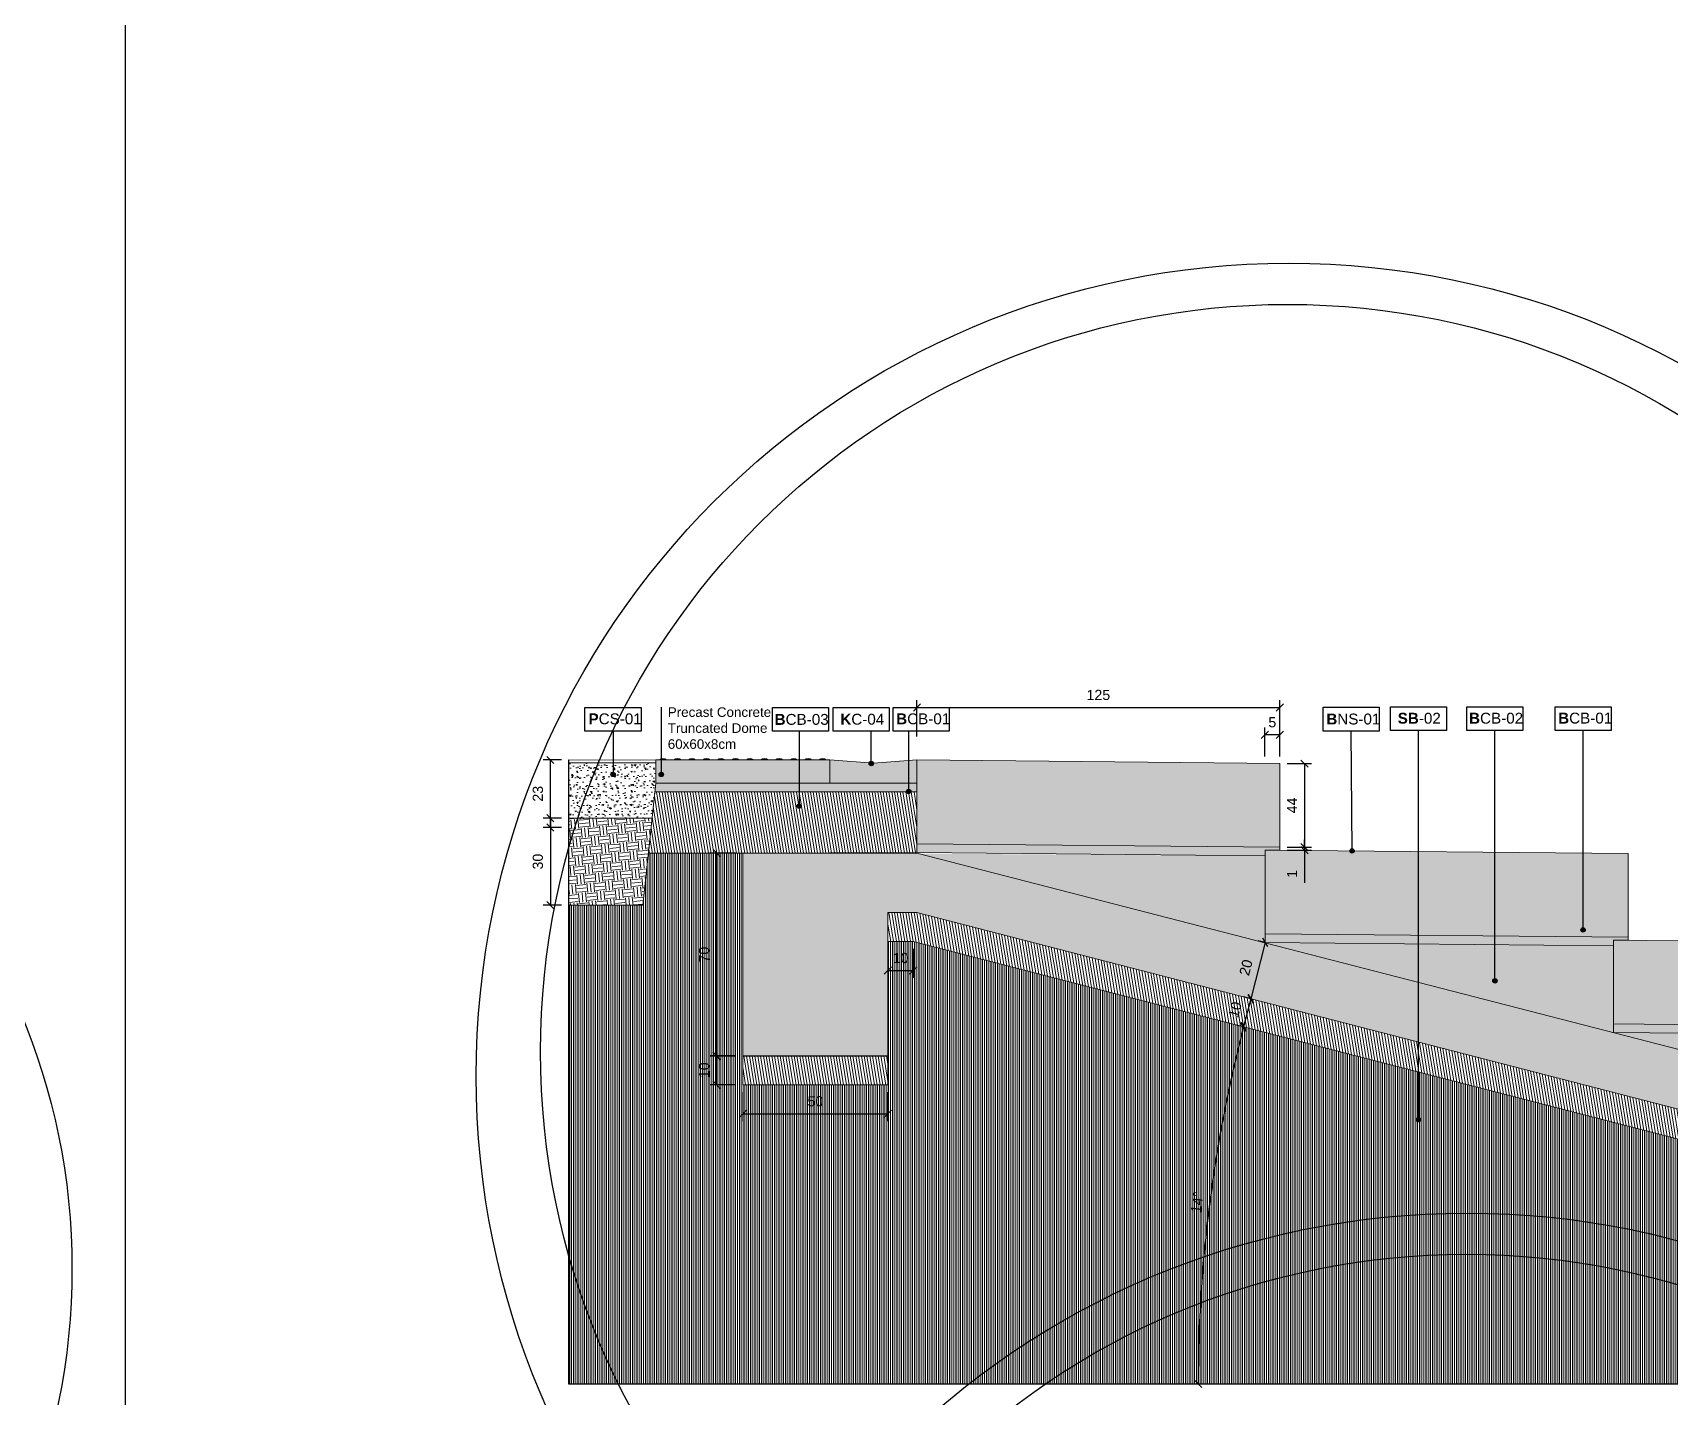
# Model space of a CAD drawing. Header units: metres. Extents: x -325 to 301, y -147 to 149.
# Drawn here: x 71.91 to 77.56, y 48.68 to 53.38 of the extents above; entities that cross this region are included whole.
import ezdxf

# ---------------------------------------------------------------- set-up
doc = ezdxf.new("R2010")
doc.units = ezdxf.units.M
doc.layers.get('Defpoints').update_dxf_attribs({"lineweight": 13})
for name, color, linetype, plot in [('-aux', 50, 'Continuous', False), ('-AUX_MON', 3, 'Continuous', False), ('-AUX_RIM', 2, 'Continuous', False)]:
    doc.layers.add(name, color=color, linetype=linetype, plot=plot)
for name, color, linetype, true_color in [('0-TX-1_25', 7, 'Continuous', 0x3f4f7f), ('3-TR-paviment fort', 7, 'Continuous', 0xd1d1d1), ('EIT_3 TR sorra', 7, 'Continuous', 0xd8ceb0)]:
    doc.layers.add(name, color=color, linetype=linetype, true_color=true_color)
doc.layers.add('03-TR-Paviment_08_Natural Stone Bleachers', color=7, linetype='Continuous', lineweight=5, true_color=0xafad9d)
doc.layers.add('3-TR tot_u', color=7, linetype='Continuous', lineweight=5, true_color=0x787878)
for name, color, linetype, lineweight in [('1-CM', 7, 'Continuous', 0), ('3-TR Formigó', 252, 'Continuous', 0), ('3-TR Seleccionat', 44, 'Continuous', 0), ('3-TR Tot-u', 37, 'Continuous', 0)]:
    doc.layers.add(name, color=color, linetype=linetype, lineweight=lineweight)
for name, color, linetype in [('1-SECCIÓ', 1, 'Continuous'), ('A-KEYPLAN_HATCH', 7, 'Continuous'), ('A_TEXT_2', 7, 'Continuous')]:
    doc.layers.add(name, color=color, linetype=linetype)
doc.styles.get("Standard").update_dxf_attribs({"font": 'arial.ttf'})
doc.dimstyles.new('ISO-25', dxfattribs={"dimtxt": 0.1, "dimasz": 0.1, "dimexe": 0.1, "dimexo": 0.1, "dimgap": 0.1, "dimtad": 1, "dimdec": 0, "dimlfac": 100, "dimzin": 9, "dimtxsty": 'Standard', "dimblk": 'OBLIQUE', "dimcen": 0.1, "dimadec": 0, "dimazin": 0, "dimtfac": 1, "dimtdec": 0, "dimtmove": 0, "dimatfit": 3, "dimldrblk": 'OBLIQUE', "dimfxl": 1, "dimarcsym": 0})

# ---------------------------------------------------------------- blocks, each defined once
blk = doc.blocks.new('hatch keyplan 2')
at = {"layer": 'A-KEYPLAN_HATCH'}
blk.add_lwpolyline([(0, 0.00548), (0.01287, 0.00548), (0.01287, 0), (0, 0)], close=True, dxfattribs=at)
blk = doc.blocks.new('hatch keyplan')
at = {"layer": 'A-KEYPLAN_HATCH'}
blk.add_blockref('hatch keyplan 2', (1.43058, 0.85215), dxfattribs=at)
blk = doc.blocks.new('SB-02')
at = {"layer": 'A-KEYPLAN_HATCH'}
blk.add_blockref('hatch keyplan', (-1.43058, -0.85215), dxfattribs=at)
at = {"layer": 'A_TEXT_2', "insert": (-0.0008, 0.00408), "char_height": 0.0025, "attachment_point": 1}
blk.add_mtext_dynamic_manual_height_columns('\\pi0.00249;{\\fArial|b1|i0|c0|p34;SB}-02', width=0.0145619, gutter_width=0.015, heights=[0], dxfattribs=at)
blk = doc.blocks.new('B-CB02')
at = {"layer": 'A-KEYPLAN_HATCH'}
blk.add_blockref('hatch keyplan', (-1.43058, -0.85215), dxfattribs=at)
at = {"layer": 'A_TEXT_2', "insert": (-0.0008, 0.00409), "char_height": 0.0025, "attachment_point": 1}
blk.add_mtext_dynamic_manual_height_columns('\\pi0.00129;{\\fArial|b1|i0|c0|p34;B}CB-02', width=0.0145619, gutter_width=0.015, heights=[0], dxfattribs=at)
blk = doc.blocks.new('B-CB01')
at = {"layer": 'A-KEYPLAN_HATCH'}
blk.add_blockref('hatch keyplan', (-1.43058, -0.85215), dxfattribs=at)
at = {"layer": 'A_TEXT_2', "insert": (-0.0008, 0.00411), "char_height": 0.0025, "attachment_point": 1}
blk.add_mtext_dynamic_manual_height_columns('\\pi0.00152;{\\fArial|b1|i0|c0|p34;B}CB-01', width=0.0145619, gutter_width=0.015, heights=[0], dxfattribs=at)
blk = doc.blocks.new('_Oblique')
at = {"color": 0, "lineweight": -2}
blk.add_line((-0.5, -0.5), (0.5, 0.5), dxfattribs=at)
blk = doc.blocks.new('*D365')
at = {"layer": '0-TX-1_25', "color": 0, "lineweight": -2, "transparency": 16777216}
for p, q in [((76.1596, 50.8853), (76.1596, 50.9853)), ((76.211, 50.9603), (76.1596, 50.9603)), ((76.211, 50.8858), (76.211, 50.9853))]:
    blk.add_line(p, q, dxfattribs=at)
at = {"layer": 'Defpoints', "color": 0, "transparency": 16777216}
for p in [(76.1596, 50.9603), (76.1596, 50.8603), (76.211, 50.8608)]:
    blk.add_point(p, dxfattribs=at)
at = {"layer": '0-TX-1_25', "color": 0, "lineweight": -2, "transparency": 16777216, "xscale": 0.025, "yscale": 0.025, "zscale": 0.025, "rotation": 180}
blk.add_blockref('_Oblique', (76.1596, 50.9603), dxfattribs=at)
at = {"layer": '0-TX-1_25', "color": 0, "lineweight": -2, "transparency": 16777216, "xscale": 0.025, "yscale": 0.025, "zscale": 0.025}
blk.add_blockref('_Oblique', (76.211, 50.9603), dxfattribs=at)
at = {"layer": '0-TX-1_25', "color": 0, "transparency": 16777216, "insert": (76.1853, 51.0031), "char_height": 0.035, "attachment_point": 5}
blk.add_mtext('5', dxfattribs=at)
blk = doc.blocks.new('*D366')
at = {"layer": '0-TX-1_25', "color": 0, "lineweight": -2, "transparency": 16777216}
for p, q in [((76.236, 50.8608), (76.3209, 50.8608)), ((76.2959, 50.8608), (76.2959, 50.5729)), ((76.236, 50.5729), (76.3209, 50.5729))]:
    blk.add_line(p, q, dxfattribs=at)
at = {"layer": 'Defpoints', "color": 0, "transparency": 16777216}
for p in [(76.211, 50.8608), (76.211, 50.5729), (76.2959, 50.5729)]:
    blk.add_point(p, dxfattribs=at)
at = {"layer": '0-TX-1_25', "color": 0, "lineweight": -2, "transparency": 16777216, "xscale": 0.025, "yscale": 0.025, "zscale": 0.025}
for p, rotation in [((76.2959, 50.8608), 90), ((76.2959, 50.5729), 270)]:
    blk.add_blockref('_Oblique', p, dxfattribs=dict(at, rotation=rotation))
at = {"layer": '0-TX-1_25', "color": 0, "transparency": 16777216, "insert": (76.2534, 50.7168), "char_height": 0.035, "attachment_point": 5, "rotation": 90}
blk.add_mtext('44', dxfattribs=at)
blk = doc.blocks.new('*D367')
at = {"layer": '0-TX-1_25', "color": 0, "lineweight": -2, "transparency": 16777216}
for p, q in [((76.236, 50.5729), (76.3209, 50.5729)), ((76.236, 50.5628), (76.3209, 50.5628)), ((76.2959, 50.5729), (76.2959, 50.5979)), ((76.2959, 50.5729), (76.2959, 50.5628)), ((76.2959, 50.5628), (76.2959, 50.45))]:
    blk.add_line(p, q, dxfattribs=at)
at = {"layer": 'Defpoints', "color": 0, "transparency": 16777216}
for p in [(76.211, 50.5729), (76.211, 50.5628), (76.2959, 50.5628)]:
    blk.add_point(p, dxfattribs=at)
at = {"layer": '0-TX-1_25', "color": 0, "lineweight": -2, "transparency": 16777216, "xscale": 0.025, "yscale": 0.025, "zscale": 0.025}
for p, rotation in [((76.2959, 50.5729), 270), ((76.2959, 50.5628), 90)]:
    blk.add_blockref('_Oblique', p, dxfattribs=dict(at, rotation=rotation))
at = {"layer": '0-TX-1_25', "color": 0, "transparency": 16777216, "insert": (76.2534, 50.4814), "char_height": 0.035, "attachment_point": 5, "rotation": 90}
blk.add_mtext('1', dxfattribs=at)
blk = doc.blocks.new('POINT')
at = {"layer": '0-TX-1_25'}
h = blk.add_hatch(dxfattribs=at)
h.set_pattern_fill('ANGLE', color=256)
h.set_pattern_definition([(0, (-83.747, -12.726), (0, 6.985), [5.08, -1.905]), (90, (-83.747, -12.726), (-6.985, 4e-16), [5.08, -1.905])])
edge = h.paths.add_edge_path()
edge.add_arc((0, 0), 0.0075, 0, 360)
h = blk.add_hatch(color=256, dxfattribs=at)
h.dxf.hatch_style = 1
edge = h.paths.add_edge_path()
edge.add_arc((0, 0), 0.0075, 0, 360)
blk.add_circle((0, 0), 0.0075, dxfattribs=at)
blk = doc.blocks.new('B01')
at = {"layer": 'A-KEYPLAN_HATCH'}
blk.add_blockref('hatch keyplan', (-1.42958, -0.85215), dxfattribs=at)
at = {"layer": 'A_TEXT_2', "insert": (0.0002, 0.00402), "char_height": 0.0025, "attachment_point": 1}
blk.add_mtext_dynamic_manual_height_columns('\\pi0.00152;{\\fArial|b1|i0|c0|p34;B}NS-01', width=0.0145619, gutter_width=0.015, heights=[0], dxfattribs=at)
blk = doc.blocks.new('*D1780')
at = {"layer": '0-TX-1_25', "color": 0, "lineweight": -2, "transparency": 16777216}
for p, q in [((74.9611, 50.9544), (74.9611, 51.0794)), ((76.211, 50.9544), (76.211, 51.0794)), ((74.9611, 51.0544), (76.211, 51.0544))]:
    blk.add_line(p, q, dxfattribs=at)
at = {"layer": 'Defpoints', "color": 0, "transparency": 16777216}
for p in [(76.211, 51.0544), (74.9611, 50.8734), (76.211, 50.8608)]:
    blk.add_point(p, dxfattribs=at)
at = {"layer": '0-TX-1_25', "color": 0, "lineweight": -2, "transparency": 16777216, "xscale": 0.025, "yscale": 0.025, "zscale": 0.025, "rotation": 180}
blk.add_blockref('_Oblique', (74.9611, 51.0544), dxfattribs=at)
at = {"layer": '0-TX-1_25', "color": 0, "lineweight": -2, "transparency": 16777216, "xscale": 0.025, "yscale": 0.025, "zscale": 0.025}
blk.add_blockref('_Oblique', (76.211, 51.0544), dxfattribs=at)
at = {"layer": '0-TX-1_25', "color": 0, "transparency": 16777216, "insert": (75.586, 51.0972), "char_height": 0.035, "attachment_point": 5}
blk.add_mtext('125', dxfattribs=at)
blk = doc.blocks.new('K03')
at = {"layer": 'A-KEYPLAN_HATCH'}
blk.add_blockref('hatch keyplan', (-1.43058, -0.85215), dxfattribs=at)
at = {"layer": 'A_TEXT_2', "insert": (-0.0008, 0.00402), "char_height": 0.0025, "attachment_point": 1}
blk.add_mtext_dynamic_manual_height_columns('\\pi0.00245;{\\fArial|b1|i0|c0|p34;K}C-04', width=0.0145619, gutter_width=0.015, heights=[0], dxfattribs=at)
blk = doc.blocks.new('B-CB03')
at = {"layer": 'A-KEYPLAN_HATCH'}
blk.add_blockref('hatch keyplan', (-1.43058, -0.85215), dxfattribs=at)
at = {"layer": 'A_TEXT_2', "insert": (-0.0008, 0.00398), "char_height": 0.0025, "attachment_point": 1}
blk.add_mtext_dynamic_manual_height_columns('\\pi0.00128;{\\fArial|b1|i0|c0|p34;B}CB-03', width=0.0145619, gutter_width=0.015, heights=[0], dxfattribs=at)
blk = doc.blocks.new('PCS01')
at = {"layer": 'A-KEYPLAN_HATCH'}
blk.add_blockref('hatch keyplan', (-1.42958, -0.85215), dxfattribs=at)
at = {"layer": 'A_TEXT_2', "insert": (0.0002, 0.00411), "char_height": 0.0025, "attachment_point": 1}
blk.add_mtext_dynamic_manual_height_columns('\\pi0.00161;{\\fArial|b1|i0|c0|p34;P}CS-01', width=0.0145619, gutter_width=0.015, heights=[0], dxfattribs=at)
blk = doc.blocks.new('*U1805')
at = {"layer": '3-TR-paviment fort'}
blk.add_hatch(color=256, dxfattribs=at).paths.add_polyline_path([(0.025, 0), (0.05, 0, 0.4)])
blk.add_lwpolyline([(0.025, 0), (0.05, 0)])
blk.add_arc((0.0375, -0.013125), 0.018125, 46.397181, 133.602819)
blk = doc.blocks.new('*U1806')
at = {"color": 0, "linetype": 'ByBlock', "lineweight": -2, "transparency": 16777216}
for p in [(0, 0.08), (0.05, 0.08), (0.1, 0.08), (0.15, 0.08), (0.2, 0.08), (0.25, 0.08), (0.3, 0.08), (0.35, 0.08), (0.4, 0.08), (0.45, 0.08), (0.5, 0.08), (0.55, 0.08)]:
    blk.add_blockref('*U1805', p, dxfattribs=at)
blk = doc.blocks.new('Warning Surface 600x600x80')
at = {"layer": '3-TR-paviment fort'}
blk.add_hatch(color=256, dxfattribs=at).paths.add_polyline_path([(0, 0.08), (0.6, 0.08), (0.6, 0), (0.0002, 0.0006)])
blk.add_lwpolyline([(0, 0.08), (0.6, 0.08)])
at = {"layer": '1-CM'}
blk.add_lwpolyline([(0.6, 0.08), (0, 0.08), (0, 0), (0.6, 0)], close=True, dxfattribs=at)
blk.add_blockref('*U1806', (-0.0125, 0))
blk = doc.blocks.new('*D1807')
at = {"layer": '0-TX-1_25', "color": 0, "lineweight": -2, "transparency": 16777216}
for p, q in [((73.7362, 50.8734), (73.673, 50.8734)), ((73.698, 50.6409), (73.698, 50.8734)), ((73.7361, 50.6409), (73.673, 50.6409))]:
    blk.add_line(p, q, dxfattribs=at)
at = {"layer": 'Defpoints', "color": 0, "transparency": 16777216}
for p in [(73.698, 50.8734), (73.7612, 50.8734), (73.7611, 50.6409)]:
    blk.add_point(p, dxfattribs=at)
at = {"layer": '0-TX-1_25', "color": 0, "lineweight": -2, "transparency": 16777216, "xscale": 0.025, "yscale": 0.025, "zscale": 0.025}
for p, rotation in [((73.698, 50.8734), 90), ((73.698, 50.6409), 270)]:
    blk.add_blockref('_Oblique', p, dxfattribs=dict(at, rotation=rotation))
at = {"layer": '0-TX-1_25', "color": 0, "transparency": 16777216, "insert": (73.6551, 50.7571), "char_height": 0.035, "attachment_point": 5, "rotation": 90}
blk.add_mtext('23', dxfattribs=at)
blk = doc.blocks.new('*D1808')
at = {"layer": '0-TX-1_25', "color": 0, "lineweight": -2, "transparency": 16777216}
for p, q in [((73.7361, 50.6734), (73.673, 50.6734)), ((73.698, 50.6734), (73.698, 50.3734)), ((73.7361, 50.3734), (73.673, 50.3734))]:
    blk.add_line(p, q, dxfattribs=at)
at = {"layer": 'Defpoints', "color": 0, "transparency": 16777216}
for p in [(73.7611, 50.6734), (73.698, 50.3734), (73.7611, 50.3734)]:
    blk.add_point(p, dxfattribs=at)
at = {"layer": '0-TX-1_25', "color": 0, "lineweight": -2, "transparency": 16777216, "xscale": 0.025, "yscale": 0.025, "zscale": 0.025}
for p, rotation in [((73.698, 50.6734), 90), ((73.698, 50.3734), 270)]:
    blk.add_blockref('_Oblique', p, dxfattribs=dict(at, rotation=rotation))
at = {"layer": '0-TX-1_25', "color": 0, "transparency": 16777216, "insert": (73.6551, 50.5234), "char_height": 0.035, "attachment_point": 5, "rotation": 90}
blk.add_mtext('30', dxfattribs=at)
blk = doc.blocks.new('*D2921')
at = {"layer": '0-TX-1_25', "color": 0, "lineweight": -2, "transparency": 16777216}
for p, q in [((74.3361, 50.553), (74.246, 50.553)), ((74.271, 50.553), (74.271, 49.853)), ((74.3361, 49.853), (74.246, 49.853))]:
    blk.add_line(p, q, dxfattribs=at)
at = {"layer": 'Defpoints', "color": 0, "transparency": 16777216}
for p in [(74.3611, 50.553), (74.271, 49.853), (74.3611, 49.853)]:
    blk.add_point(p, dxfattribs=at)
at = {"layer": '0-TX-1_25', "color": 0, "lineweight": -2, "transparency": 16777216, "xscale": 0.025, "yscale": 0.025, "zscale": 0.025}
for p, rotation in [((74.271, 50.553), 90), ((74.271, 49.853), 270)]:
    blk.add_blockref('_Oblique', p, dxfattribs=dict(at, rotation=rotation))
at = {"layer": '0-TX-1_25', "color": 0, "transparency": 16777216, "insert": (74.2281, 50.203), "char_height": 0.035, "attachment_point": 5, "rotation": 90}
blk.add_mtext('70', dxfattribs=at)
blk = doc.blocks.new('*D2922')
at = {"layer": '0-TX-1_25', "color": 0, "lineweight": -2, "transparency": 16777216}
for p, q in [((74.3361, 49.8548), (74.246, 49.8548)), ((74.271, 49.8548), (74.271, 49.7548)), ((74.3361, 49.7548), (74.246, 49.7548))]:
    blk.add_line(p, q, dxfattribs=at)
at = {"layer": 'Defpoints', "color": 0, "transparency": 16777216}
for p in [(74.3611, 49.8548), (74.271, 49.7548), (74.3611, 49.7548)]:
    blk.add_point(p, dxfattribs=at)
at = {"layer": '0-TX-1_25', "color": 0, "lineweight": -2, "transparency": 16777216, "xscale": 0.025, "yscale": 0.025, "zscale": 0.025}
for p, rotation in [((74.271, 49.8548), 90), ((74.271, 49.7548), 270)]:
    blk.add_blockref('_Oblique', p, dxfattribs=dict(at, rotation=rotation))
at = {"layer": '0-TX-1_25', "color": 0, "transparency": 16777216, "insert": (74.2281, 49.8048), "char_height": 0.035, "attachment_point": 5, "rotation": 90}
blk.add_mtext('10', dxfattribs=at)
blk = doc.blocks.new('*D2923')
at = {"layer": '0-TX-1_25', "color": 0, "lineweight": -2, "transparency": 16777216}
for p, q in [((74.3611, 49.7298), (74.3611, 49.6298)), ((74.8611, 49.7298), (74.8611, 49.6298)), ((74.3611, 49.6548), (74.8611, 49.6548))]:
    blk.add_line(p, q, dxfattribs=at)
at = {"layer": 'Defpoints', "color": 0, "transparency": 16777216}
for p in [(74.3611, 49.7548), (74.8611, 49.7548), (74.8611, 49.6548)]:
    blk.add_point(p, dxfattribs=at)
at = {"layer": '0-TX-1_25', "color": 0, "lineweight": -2, "transparency": 16777216, "xscale": 0.025, "yscale": 0.025, "zscale": 0.025, "rotation": 180}
blk.add_blockref('_Oblique', (74.3611, 49.6548), dxfattribs=at)
at = {"layer": '0-TX-1_25', "color": 0, "lineweight": -2, "transparency": 16777216, "xscale": 0.025, "yscale": 0.025, "zscale": 0.025}
blk.add_blockref('_Oblique', (74.8611, 49.6548), dxfattribs=at)
at = {"layer": '0-TX-1_25', "color": 0, "transparency": 16777216, "insert": (74.6111, 49.6977), "char_height": 0.035, "attachment_point": 5}
blk.add_mtext('50', dxfattribs=at)
blk = doc.blocks.new('*D2924')
at = {"layer": '0-TX-1_25', "color": 0, "lineweight": -2, "transparency": 16777216}
for p, q in [((74.8611, 50.223), (74.8611, 50.1233)), ((74.9484, 50.223), (74.9484, 50.1233)), ((74.8611, 50.1483), (74.9484, 50.1483))]:
    blk.add_line(p, q, dxfattribs=at)
at = {"layer": 'Defpoints', "color": 0, "transparency": 16777216}
for p in [(74.8611, 50.248), (74.9484, 50.248), (74.9484, 50.1483)]:
    blk.add_point(p, dxfattribs=at)
at = {"layer": '0-TX-1_25', "color": 0, "lineweight": -2, "transparency": 16777216, "xscale": 0.025, "yscale": 0.025, "zscale": 0.025, "rotation": 180}
blk.add_blockref('_Oblique', (74.8611, 50.1483), dxfattribs=at)
at = {"layer": '0-TX-1_25', "color": 0, "lineweight": -2, "transparency": 16777216, "xscale": 0.025, "yscale": 0.025, "zscale": 0.025}
blk.add_blockref('_Oblique', (74.9484, 50.1483), dxfattribs=at)
at = {"layer": '0-TX-1_25', "color": 0, "transparency": 16777216, "insert": (74.9047, 50.1912), "char_height": 0.035, "attachment_point": 5}
blk.add_mtext('10', dxfattribs=at)
blk = doc.blocks.new('*D2925')
at = {"layer": '0-TX-1_25', "color": 0, "lineweight": -2, "transparency": 16777216}
for p, q in [((76.1611, 50.2446), (76.1111, 50.0509)), ((76.1611, 50.2446), (76.1369, 50.2508)), ((76.1111, 50.0509), (76.0869, 50.0572))]:
    blk.add_line(p, q, dxfattribs=at)
at = {"layer": 'Defpoints', "color": 0, "transparency": 16777216}
for p in [(76.1611, 50.2446), (76.1111, 50.0509), (76.1111, 50.0509)]:
    blk.add_point(p, dxfattribs=at)
at = {"layer": '0-TX-1_25', "color": 0, "lineweight": -2, "transparency": 16777216, "xscale": 0.025, "yscale": 0.025, "zscale": 0.025}
for p, rotation in [((76.1611, 50.2446), 75.51320221537419), ((76.1111, 50.0509), 255.5132022153742)]:
    blk.add_blockref('_Oblique', p, dxfattribs=dict(at, rotation=rotation))
at = {"layer": '0-TX-1_25', "color": 0, "transparency": 16777216, "insert": (76.0946, 50.1585), "char_height": 0.035, "attachment_point": 5, "rotation": 75.5132}
blk.add_mtext('20', dxfattribs=at)
blk = doc.blocks.new('*D2926')
at = {"layer": '0-TX-1_25', "color": 0, "lineweight": -2, "transparency": 16777216}
for p, q in [((76.1111, 50.0509), (76.0861, 49.9541)), ((76.1111, 50.0509), (76.0869, 50.0572)), ((76.0861, 49.9541), (76.0619, 49.9603))]:
    blk.add_line(p, q, dxfattribs=at)
at = {"layer": 'Defpoints', "color": 0, "transparency": 16777216}
for p in [(76.1111, 50.0509), (76.0861, 49.9541), (76.0861, 49.9541)]:
    blk.add_point(p, dxfattribs=at)
at = {"layer": '0-TX-1_25', "color": 0, "lineweight": -2, "transparency": 16777216, "xscale": 0.025, "yscale": 0.025, "zscale": 0.025}
for p, rotation in [((76.1111, 50.0509), 75.51320221538192), ((76.0861, 49.9541), 255.5132022153819)]:
    blk.add_blockref('_Oblique', p, dxfattribs=dict(at, rotation=rotation))
at = {"layer": '0-TX-1_25', "color": 0, "transparency": 16777216, "insert": (76.0571, 50.0132), "char_height": 0.035, "attachment_point": 5, "rotation": 75.5132}
blk.add_mtext('10', dxfattribs=at)
blk = doc.blocks.new('*D2927')
at = {"layer": '0-TX-1_25', "color": 0, "lineweight": -2, "transparency": 16777216}
blk.add_arc((80.8425, 48.7252), 4.9126, 165.5132, 180, dxfattribs=at)
at = {"layer": 'Defpoints', "color": 0, "transparency": 16777216}
for p in [(74.9484, 50.248), (75.9995, 49.5493), (78.4111, 49.3534), (73.7611, 48.7252), (80.7611, 48.7252)]:
    blk.add_point(p, dxfattribs=at)
at = {"layer": '0-TX-1_25', "color": 0, "lineweight": -2, "transparency": 16777216, "xscale": 0.025, "yscale": 0.025, "zscale": 0.025}
for p, rotation in [((76.0861, 49.9541), 75.51320221537321), ((75.9299, 48.7252), 270)]:
    blk.add_blockref('_Oblique', p, dxfattribs=dict(at, rotation=rotation))
at = {"layer": '0-TX-1_25', "color": 0, "transparency": 16777216, "insert": (75.9268, 49.3499), "char_height": 0.035, "attachment_point": 5, "rotation": 82.7566}
blk.add_mtext('14°', dxfattribs=at)

msp = doc.modelspace()

# ---------------------------------------------------------------- hatches: boundary and pattern name
at = {"layer": '03-TR-Paviment_08_Natural Stone Bleachers'}
h = msp.add_hatch(dxfattribs=at)
h.set_pattern_fill('DASH', color=256, scale=0.002611, angle=232.4264, style=0, double=1)
h.set_pattern_definition([(232.4264096, (-78.035749, -72.714532), (0.00151523477, -0.01162470696), [0.0082894435, -0.0082894435])])
h.paths.add_polyline_path([(74.9611, 50.8734), (74.9611, 50.5846), (76.2111, 50.5726), (76.211, 50.8608)])
h = msp.add_hatch(dxfattribs=at)
h.set_pattern_fill('DASH', color=256, scale=0.002611, angle=232.4264, style=0, double=1)
h.set_pattern_definition([(232.4264096, (-76.835753, -73.024573), (0.00151523477, -0.01162470696), [0.0082894435, -0.0082894435])])
h.paths.add_polyline_path([(76.1611, 50.5633), (76.1611, 50.2746), (77.4111, 50.2626), (77.411, 50.5508)])
h = msp.add_hatch(dxfattribs=at)
h.set_pattern_fill('DASH', color=256, scale=0.002611, angle=232.4264, style=0, double=1)
h.set_pattern_definition([(232.4264096, (-75.635757, -73.334614), (0.00151523477, -0.01162470696), [0.0082894435, -0.0082894435])])
h.paths.add_polyline_path([(77.3611, 50.2533), (77.3611, 49.9645), (78.6111, 49.9525), (78.611, 50.2407)])
at = {"layer": '3-TR Formigó'}
h = msp.add_hatch(dxfattribs=at)
h.set_pattern_fill('ANSI31', color=256, scale=0.003, angle=234.1752)
h.set_pattern_definition([(279.175244, (0, 0.3), (0.00940313, 0.0015188056), [])])
h.paths.add_polyline_path([(74.9611, 50.7634), (74.0579, 50.7634), (74.0355, 50.551), (74.9611, 50.5531)])
h = msp.add_hatch(dxfattribs=at)
h.set_pattern_fill('ANSI31', color=256, scale=0.003, angle=234.1752)
h.set_pattern_definition([(279.175244, (-134.100924, 6.377847), (0.00940313004, 0.0015188056), [])])
h.paths.add_polyline_path([(78.4111, 49.4567), (74.9611, 50.348), (74.8611, 50.348), (74.8611, 50.248), (74.9484, 50.248), (78.4111, 49.3534)])
h = msp.add_hatch(dxfattribs=at)
h.set_pattern_fill('ANSI31', color=256, scale=0.003, angle=234.1752)
h.set_pattern_definition([(279.175244, (-134.600924, 5.884655), (0.00940313004, 0.0015188056), [])])
h.paths.add_polyline_path([(74.8611, 49.8548), (74.3611, 49.8548), (74.3611, 49.7548), (74.8611, 49.7548)])
at = {"layer": '3-TR Seleccionat'}
h = msp.add_hatch(dxfattribs=at)
h.set_pattern_fill('ANSI31', color=256, scale=0.002, angle=45)
h.set_pattern_definition([(90, (0.365331, 0.2281664), (-0.00635, 0), [])])
h.paths.add_polyline_path([(74.9484, 50.248), (74.8611, 50.248), (74.8611, 49.7548), (74.3611, 49.7548), (74.3611, 50.553), (74.0357, 50.553), (74.0166, 50.3734), (73.7628, 50.3734), (73.7611, 48.7252), (80.7611, 48.7252), (80.7611, 49.5737), (79.5378, 49.5737), (79.534, 49.6124), (78.9111, 49.6124), (78.9121, 48.8131), (78.4111, 48.8116), (78.4111, 49.3534)])
at = {"layer": '3-TR Tot-u'}
h = msp.add_hatch(dxfattribs=at)
h.set_pattern_fill('EARTH', color=256, scale=0.005, angle=-84.0741)
h.set_pattern_definition([(275.925852, (-33.366064, 19.085344), (0.034858251, -0.028302426), [0.03175, -0.03175]), (275.925852, (-33.35422, 19.086573), (0.034858251, -0.028302426), [0.03175, -0.03175]), (275.925852, (-33.34238, 19.087802), (0.034858251, -0.028302426), [0.03175, -0.03175]), (5.925852, (-33.33802, 19.084264), (0.028302426, 0.034858251), [0.03175, -0.03175]), (5.925852, (-33.336792, 19.07242), (0.028302426, 0.034858251), [0.03175, -0.03175]), (5.925852, (-33.335563, 19.06058), (0.028302426, 0.034858251), [0.03175, -0.03175])])
h.paths.add_polyline_path([(74.0168, 50.3734), (74.0484, 50.6734), (73.7611, 50.6734), (73.7628, 50.3734)])
at = {"layer": '3-TR tot_u'}
h = msp.add_hatch(dxfattribs=at)
h.set_pattern_fill('AR-CONC', color=256, scale=0.00025, angle=92.9928)
h.set_pattern_definition([(142.992814, (-33.420724, 19.085344), (0.001601339, 0.045692094), [0.0047625, -0.0523875]), (87.992814, (-33.420724, 19.085344), (-0.047239044, -0.011292642), [0.00381, -0.041910146]), (193.44426, (-33.42059, 19.08915), (-0.045637704, 0.034399452), [0.004047502, -0.044522561]), (139.177014, (-33.433407, 19.08468), (0.00695794, 0.068226093), [0.00714375, -0.07858125]), (189.62837, (-33.43283, 19.090366), (-0.064870924, 0.05604051), [0.006071256, -0.0667839]), (84.176966, (-33.43341, 19.08468), (-0.064870924, 0.05604051), [0.00571499, -0.062864933]), (113.992814, (-33.430568, 19.091188), (0.023552455, 0.039186736), [0.0047625, -0.0523875]), (58.992814, (-33.43057, 19.091188), (-0.04679087, 0.013025288), [0.00381, -0.04191]), (164.44426, (-33.428605, 19.094453), (-0.023238414, 0.052212023), [0.004047502, -0.044522484]), (130.492814, (-33.420724, 19.085344), (-0.021150243, -0.000332572), [0, -0.041402, 0, -0.042545, 0, -0.04206875]), (100.492814, (-33.420724, 19.085344), (-0.02588316, 0.0153745068), [0, -0.024257, 0, -0.0404495, 0, -0.01603375]), (60.492814, (-33.419985, 19.071202), (-0.0003395879, 0.033926191), [0, -0.015875, 0, -0.04953, 0, -0.0657225]), (50.492814, (-33.419654, 19.06486), (-0.0082814355, 0.036649903), [0, -0.0206375, 0, -0.032893, 0, -0.0466725])])
h.paths.add_polyline_path([(73.7611, 50.8634), (73.7628, 50.6734), (74.0484, 50.6734), (74.0611, 50.7934), (74.0611, 50.8632)])
h = msp.add_hatch(dxfattribs=at)
h.set_pattern_fill('AR-CONC', color=256, scale=9e-05, angle=89.1201)
h.set_pattern_definition([(139.120136, (-9.212815, 29.637564), (0.0016861337, 0.0163726586), [0.0017145, -0.0188595]), (84.120136, (-9.212815, 29.637564), (-0.0172417962, -0.002907487), [0.0013716, -0.0150876526]), (189.57158, (-9.212674, 29.638929), (-0.0155556617, 0.0134651714), [0.0014571008, -0.016028122]), (135.304336, (-9.217386, 29.637635), (0.0041580035, 0.024336133), [0.00257175, -0.02828925]), (185.755694, (-9.21704, 29.639663), (-0.021937625, 0.021705804), [0.002185652, -0.024042205]), (80.304287, (-9.217386, 29.637635), (-0.021937625, 0.021705804), [0.002057397, -0.022631376]), (110.120136, (-9.216208, 29.639903), (0.0094123187, 0.0135023525), [0.0017145, -0.0188595]), (55.120136, (-9.216208, 29.639903), (-0.01648955, 0.0058160805), [0.0013716, -0.0150876]), (160.57158, (-9.215424, 29.641028), (-0.0070772314, 0.019318433), [0.0014571008, -0.0160280944]), (126.620136, (-9.212815, 29.6375644), (-0.00760478767, 0.00039479935), [0, -0.01490472, 0, -0.0153162, 0, -0.01514475]), (96.620136, (-9.212815, 29.6375644), (-0.0089228417, 0.0061515134), [0, -0.00873252, 0, -0.01456182, 0, -0.00577215]), (56.620136, (-9.212893, 29.632467), (0.0007029168, 0.0121937974), [0, -0.005715, 0, -0.0178308, 0, -0.0236601]), (46.620136, (-9.212928, 29.630182), (-0.002083395, 0.0133651946), [0, -0.0074295, 0, -0.01184148, 0, -0.0168021])])
h.paths.add_polyline_path([(74.9611, 50.7634), (74.9611, 50.7934), (74.0611, 50.7934), (74.0579, 50.7634)])
h = msp.add_hatch(dxfattribs=at)
h.set_pattern_fill('AR-CONC', color=256, scale=0.00025, angle=90.2657)
h.set_pattern_definition([(75.8232515, (-654.35752, 141.582234), (0.0427337736, 0.0162528873), [0.0047625, -0.0523875]), (20.8232515, (-654.35752, 141.582234), (-0.0287369414, 0.039156599), [0.00381, -0.041910146]), (126.274696, (-654.35396, 141.58359), (0.013996833, 0.0554094846), [0.0040475022, -0.0445225611]), (72.0074515, (-654.363053, 141.593666), (0.0655807845, 0.0200592483), [0.00714375, -0.07858125]), (122.458809, (-654.35759, 141.59534), (0.0264798784, 0.0815327644), [0.006071256, -0.066783902]), (17.007403, (-654.36305, 141.593666), (0.0264798784, 0.0815327644), [0.005714992, -0.062864933]), (46.8232515, (-654.355954, 141.593574), (0.0452552119, -0.0065026301), [0.0047625, -0.0523875]), (351.8232515, (-654.355954, 141.593574), (-0.0061502535, 0.04817902), [0.00381, -0.04191]), (97.2746965, (-654.352183, 141.593032), (0.0391049582, 0.0416763902), [0.0040475022, -0.0445224844]), (63.3232515, (-654.357521, 141.582234), (-0.00851292277, 0.01936423314), [0, -0.041402, 0, -0.042545, 0, -0.04206875]), (33.3232515, (-654.357521, 141.582234), (0.0041272223, 0.02982078915), [0, -0.024257, 0, -0.0404495, 0, -0.01603375]), (353.3232515, (-654.370268, 141.576066), (0.031136555, 0.0134765238), [0, -0.015875, 0, -0.04953, 0, -0.0657225]), (343.3232515, (-654.375984, 141.5733), (0.030565405, 0.0218529991), [0, -0.0206375, 0, -0.032893, 0, -0.0466725])])
h.paths.add_polyline_path([(74.3611, 49.8548), (74.8611, 49.8548), (74.8611, 50.348), (74.9611, 50.348), (78.4111, 49.4567), (78.4111, 48.9124), (78.9111, 48.9124), (78.9111, 49.6124), (78.6111, 49.61), (78.6111, 49.9237), (77.3611, 49.9345), (77.3611, 50.2533), (76.1611, 50.2647), (76.161, 50.5431), (74.3611, 50.5548)])
at = {"layer": '3-TR-paviment fort'}
msp.add_hatch(color=256, dxfattribs=at).paths.add_polyline_path([(74.9611, 50.8734), (74.9611, 50.7934), (74.6611, 50.7935), (74.6611, 50.8734), (74.8118, 50.8623)])
at = {"layer": 'EIT_3 TR sorra'}
h = msp.add_hatch(dxfattribs=at)
h.set_pattern_fill('ANSI36', color=256, scale=0.002552, angle=-1.141, style=0, double=1)
h.set_pattern_definition([(43.85896, (72.323854, 54.626067), (0.004609074, 0.015664162), [0.020252618, -0.004050524, 0, -0.004050524])])
h.paths.add_polyline_path([(74.9611, 50.5848), (74.9611, 50.5548), (76.161, 50.5431), (76.161, 50.5633), (76.211, 50.5628), (76.211, 50.5729)])
h = msp.add_hatch(dxfattribs=at)
h.set_pattern_fill('ANSI36', color=256, scale=0.002552, angle=-1.141, style=0, double=1)
h.set_pattern_definition([(43.85896, (73.523857, 54.315779), (0.004609074, 0.015664162), [0.020252618, -0.004050524, 0, -0.004050524])])
h.paths.add_polyline_path([(76.1611, 50.2746), (76.1611, 50.2446), (77.361, 50.2328), (77.361, 50.253), (77.411, 50.2526), (77.411, 50.2626)])
h = msp.add_hatch(dxfattribs=at)
h.set_pattern_fill('ANSI36', color=256, scale=0.002552, angle=-1.141, style=0, double=1)
h.set_pattern_definition([(43.85896, (74.773829, 54.0057366), (0.004609074, 0.015664162), [0.020252618, -0.004050524, 0, -0.004050524])])
h.paths.add_polyline_path([(77.3611, 49.9645), (77.3612, 49.9345), (78.6109, 49.9237), (78.6111, 49.9525)])

# ---------------------------------------------------------------- linework, layer by layer
at = {"layer": '-aux'}
for points in [[(72.2345, 3.4567), (72.2345, 133.4567)], [(73.7611, 48.7252), (80.7611, 48.7252)]]:
    msp.add_lwpolyline(points, dxfattribs=at)
at = {"layer": '-AUX_MON'}
for centre, radius in [((69.7749, 49.1213), 2.2751), ((76.8569, 46.5135), 2.7993), ((76.8531, 46.5976), 2.5735)]:
    msp.add_circle(centre, radius, dxfattribs=at)
at = {"layer": '-AUX_RIM'}
for centre, radius in [((76.2419, 49.7848), 2.7993), ((76.238, 49.8689), 2.5735)]:
    msp.add_circle(centre, radius, dxfattribs=at)
at = {"layer": '0-TX-1_25'}
for points in [[(74.0802, 51.0557), (74.0802, 50.8235)], [(73.914, 50.9722), (73.914, 50.8235)], [(74.5549, 50.9722), (74.5549, 50.7146)], [(74.8037, 50.8612), (74.8037, 50.9722)], [(74.9329, 50.7651), (74.9329, 50.9722)], [(76.4601, 50.5603), (76.4572, 50.9729)], [(76.6885, 49.6343), (76.6885, 50.9741)], [(76.9524, 50.1127), (76.9524, 50.9741)], [(77.2559, 50.2879), (77.2559, 50.9741)]]:
    msp.add_lwpolyline(points, dxfattribs=at)
at = {"layer": '1-CM'}
msp.add_line((78.6111, 49.9525), (77.3611, 49.9645), dxfattribs=at)
for points in [[(74.0611, 50.8732), (73.7611, 50.8734)], [(74.0611, 50.8632), (73.7611, 50.8634)], [(74.6611, 50.8734), (74.8118, 50.8623), (74.9611, 50.8734)], [(74.0168, 50.3734), (74.0611, 50.7934)], [(74.9611, 50.7934), (74.0611, 50.7934)], [(74.9611, 50.7634), (74.0579, 50.7634)], [(74.0484, 50.6734), (73.7611, 50.6734)], [(74.3611, 50.553), (74.0357, 50.553)], [(74.9611, 50.5548), (74.3611, 50.553), (74.3611, 49.8548), (74.8611, 49.8548), (74.8611, 50.348), (74.9611, 50.348)], [(74.9611, 50.553), (74.3611, 50.553), (74.3611, 49.853), (74.8611, 49.853), (74.8611, 50.348), (74.9611, 50.348)], [(74.0168, 50.3734), (73.7628, 50.3734)], [(78.4111, 49.4567), (74.9611, 50.348)], [(74.8611, 50.248), (74.9484, 50.248), (78.4111, 49.3534)], [(77.3611, 49.9645), (77.3611, 49.9345), (78.6111, 49.9237), (78.6111, 49.9525)], [(74.3611, 49.8548), (74.3611, 49.7548), (74.8611, 49.7548), (74.8611, 49.8548)]]:
    msp.add_lwpolyline(points, dxfattribs=at)
for points in [[(74.9611, 50.8734), (74.9611, 50.7934), (74.6611, 50.7935), (74.6611, 50.8734), (74.8118, 50.8623)], [(74.9611, 50.8734), (74.9611, 50.5846), (76.2111, 50.5726), (76.211, 50.8608)], [(74.9611, 50.7634), (74.0579, 50.7634), (74.0357, 50.553), (74.9611, 50.5531)], [(74.9611, 50.5848), (74.9611, 50.5548), (76.161, 50.5431), (76.161, 50.5633), (76.211, 50.5628), (76.211, 50.5729)], [(76.1611, 50.5633), (76.1611, 50.2746), (77.4111, 50.2626), (77.411, 50.5508)], [(76.1611, 50.2746), (76.1611, 50.2446), (77.361, 50.2328), (77.361, 50.253), (77.411, 50.2526), (77.411, 50.2626)], [(77.3611, 50.2533), (77.3611, 49.9345), (78.6111, 49.9237), (78.611, 50.2407)]]:
    msp.add_lwpolyline(points, close=True, dxfattribs=at)
at = {"layer": '1-CM', "color": 251, "true_color": 0x636466}
msp.add_lwpolyline([(74.9611, 50.553), (78.6111, 49.6124)], dxfattribs=at)
at = {"layer": '1-SECCIÓ'}
msp.add_line((73.7611, 50.8734), (73.7611, 48.7252), dxfattribs=at)

# ---------------------------------------------------------------- block references
at = {"color": 244, "true_color": 0x991b1e, "xscale": 14.99999999999007, "yscale": 14.99999999999007, "zscale": 14.99999999999007}
msp.add_blockref('K03', (74.6723, 50.9722), dxfattribs=at)
at = {"layer": '0-TX-1_25', "xscale": 15, "yscale": 15, "zscale": 15}
for name, p in [('SB-02', (76.592, 50.9747)), ('B-CB02', (76.8558, 50.9747)), ('B-CB01', (77.1593, 50.9747)), ('B-CB03', (74.4635, 50.9722)), ('B-CB01', (74.8787, 50.9722))]:
    msp.add_blockref(name, p, dxfattribs=at)
at = {"layer": '0-TX-1_25'}
for p in [(73.914, 50.8235), (74.0802, 50.8235), (74.8037, 50.8612), (74.5549, 50.7146), (74.9329, 50.7651), (76.4601, 50.5603), (77.2559, 50.2879), (76.9524, 50.1127), (76.6885, 49.6343)]:
    msp.add_blockref('POINT', p, dxfattribs=at)
at = {"layer": '1-CM'}
msp.add_blockref('Warning Surface 600x600x80', (74.0611, 50.7934), dxfattribs=at)
at = {"layer": 'A-KEYPLAN_HATCH'}
for name, p, xscale, yscale, zscale in [('PCS01', (73.8024, 50.9722), 14.99999999999007, 14.99999999999007, 14.99999999999007), ('B01', (76.3456, 50.9729), 15.00000000000138, 15.00000000000138, 15.00000000000138)]:
    msp.add_blockref(name, p, dxfattribs=dict(at, xscale=xscale, yscale=yscale, zscale=zscale))

# ---------------------------------------------------------------- texts
at = {"layer": '0-TX-1_25', "insert": (74.1026, 51.0547), "char_height": 0.033, "attachment_point": 1}
msp.add_mtext_dynamic_manual_height_columns('Precast Concrete Truncated Dome 60x60x8cm', width=0.514074, gutter_width=12.5, heights=[0], dxfattribs=at)

# ---------------------------------------------------------------- dimensions: what is measured, and where the dimension line sits
at = {"layer": '0-TX-1_25'}
for base, p1, p2, picture, middle in [((76.211, 51.0544), (74.9611, 50.8734), (76.211, 50.8608), '*D1780', (75.586, 51.0972)), ((74.8611, 49.6548), (74.3611, 49.7548), (74.8611, 49.7548), '*D2923', (74.6111, 49.6977))]:
    dim = msp.add_linear_dim(base=base, p1=p1, p2=p2, dimstyle='ISO-25', override={"dimtxt": 0.035, "dimasz": 0.025, "dimexe": 0.025, "dimexo": 0.025, "dimgap": 0.025, "dimblk1": 'Oblique', "dimblk2": 'Oblique', "dimsah": 1, "dimfxl": 0.1, "dimfxlon": 1, "dimarcsym": 1}, dxfattribs=at)
    dim.commit()
    dim.dimension.update_dxf_attribs({"geometry": picture, "text_midpoint": middle})
dim = msp.add_linear_dim(base=(76.1596, 50.9603), p1=(76.211, 50.8608), p2=(76.1596, 50.8603), dimstyle='ISO-25', override={"dimtxt": 0.035, "dimasz": 0.025, "dimexe": 0.025, "dimexo": 0.025, "dimgap": 0.025, "dimblk1": 'Oblique', "dimblk2": 'Oblique', "dimsah": 1, "dimfxl": 0.1, "dimfxlon": 1, "dimarcsym": 1}, dxfattribs=at)
dim.commit()
dim.dimension.update_dxf_attribs({"geometry": '*D365', "text_midpoint": (76.1853, 50.9603), "dimtype": 160})
for base, p1, p2, picture, middle in [((73.698, 50.8734), (73.7611, 50.6409), (73.7612, 50.8734), '*D1807', (73.6551, 50.7571)), ((73.698, 50.3734), (73.7611, 50.6734), (73.7611, 50.3734), '*D1808', (73.6551, 50.5234)), ((74.271, 49.853), (74.3611, 50.553), (74.3611, 49.853), '*D2921', (74.2281, 50.203)), ((74.271, 49.7548), (74.3611, 49.8548), (74.3611, 49.7548), '*D2922', (74.2281, 49.8048))]:
    dim = msp.add_linear_dim(base=base, p1=p1, p2=p2, angle=90, dimstyle='ISO-25', override={"dimtxt": 0.035, "dimasz": 0.025, "dimexe": 0.025, "dimexo": 0.025, "dimgap": 0.025, "dimblk1": 'Oblique', "dimblk2": 'Oblique', "dimsah": 1, "dimfxl": 0.1, "dimfxlon": 1, "dimarcsym": 1}, dxfattribs=at)
    dim.commit()
    dim.dimension.update_dxf_attribs({"geometry": picture, "text_midpoint": middle})
dim = msp.add_linear_dim(base=(76.2959, 50.5729), p1=(76.211, 50.8608), p2=(76.211, 50.5729), angle=90, text='44', dimstyle='ISO-25', override={"dimtxt": 0.035, "dimasz": 0.025, "dimexe": 0.025, "dimexo": 0.025, "dimgap": 0.025, "dimblk1": 'Oblique', "dimblk2": 'Oblique', "dimsah": 1, "dimfxl": 0.1, "dimfxlon": 1, "dimarcsym": 1}, dxfattribs=at)
dim.commit()
dim.dimension.update_dxf_attribs({"geometry": '*D366', "text_midpoint": (76.2534, 50.7168)})
dim = msp.add_linear_dim(base=(76.2959, 50.5628), p1=(76.211, 50.5729), p2=(76.211, 50.5628), angle=90, dimstyle='ISO-25', override={"dimtxt": 0.035, "dimasz": 0.025, "dimexe": 0.025, "dimexo": 0.025, "dimgap": 0.025, "dimblk1": 'Oblique', "dimblk2": 'Oblique', "dimsah": 1, "dimfxl": 0.1, "dimfxlon": 1, "dimarcsym": 1}, dxfattribs=at)
dim.commit()
dim.dimension.update_dxf_attribs({"geometry": '*D367', "text_midpoint": (76.2959, 50.4814), "dimtype": 160})
dim = msp.add_angular_dim_2l(base=(75.9995, 49.5493), line1=((73.7611, 48.7252), (80.7611, 48.7252)), line2=((74.9484, 50.248), (78.4111, 49.3534)), dimstyle='ISO-25', override={"dimtxt": 0.035, "dimasz": 0.025, "dimexe": 0.025, "dimexo": 0.025, "dimgap": 0.025, "dimblk1": 'Oblique', "dimblk2": 'Oblique', "dimsah": 1, "dimfxl": 0.1, "dimfxlon": 1, "dimarcsym": 1}, dxfattribs=at)
dim.commit()
dim.dimension.update_dxf_attribs({"geometry": '*D2927', "text_midpoint": (75.9268, 49.3499)})
dim = msp.add_linear_dim(base=(74.9484, 50.1483), p1=(74.8611, 50.248), p2=(74.9484, 50.248), text='10', dimstyle='ISO-25', override={"dimtxt": 0.035, "dimasz": 0.025, "dimexe": 0.025, "dimexo": 0.025, "dimgap": 0.025, "dimblk1": 'Oblique', "dimblk2": 'Oblique', "dimsah": 1, "dimfxl": 0.1, "dimfxlon": 1, "dimarcsym": 1}, dxfattribs=at)
dim.commit()
dim.dimension.update_dxf_attribs({"geometry": '*D2924', "text_midpoint": (74.9047, 50.1483), "dimtype": 160})
for p1, p2, picture, middle in [((76.1611, 50.2446), (76.1111, 50.0509), '*D2925', (76.0946, 50.1585)), ((76.1111, 50.0509), (76.0861, 49.9541), '*D2926', (76.0571, 50.0132))]:
    dim = msp.add_aligned_dim(p1=p1, p2=p2, distance=0, dimstyle='ISO-25', override={"dimtxt": 0.035, "dimasz": 0.025, "dimexe": 0.025, "dimexo": 0.025, "dimgap": 0.025, "dimblk1": 'Oblique', "dimblk2": 'Oblique', "dimsah": 1, "dimfxl": 0.1, "dimfxlon": 1, "dimarcsym": 1}, dxfattribs=at)
    dim.commit()
    dim.dimension.update_dxf_attribs({"geometry": picture, "text_midpoint": middle})

doc.saveas('drawing.dxf')
